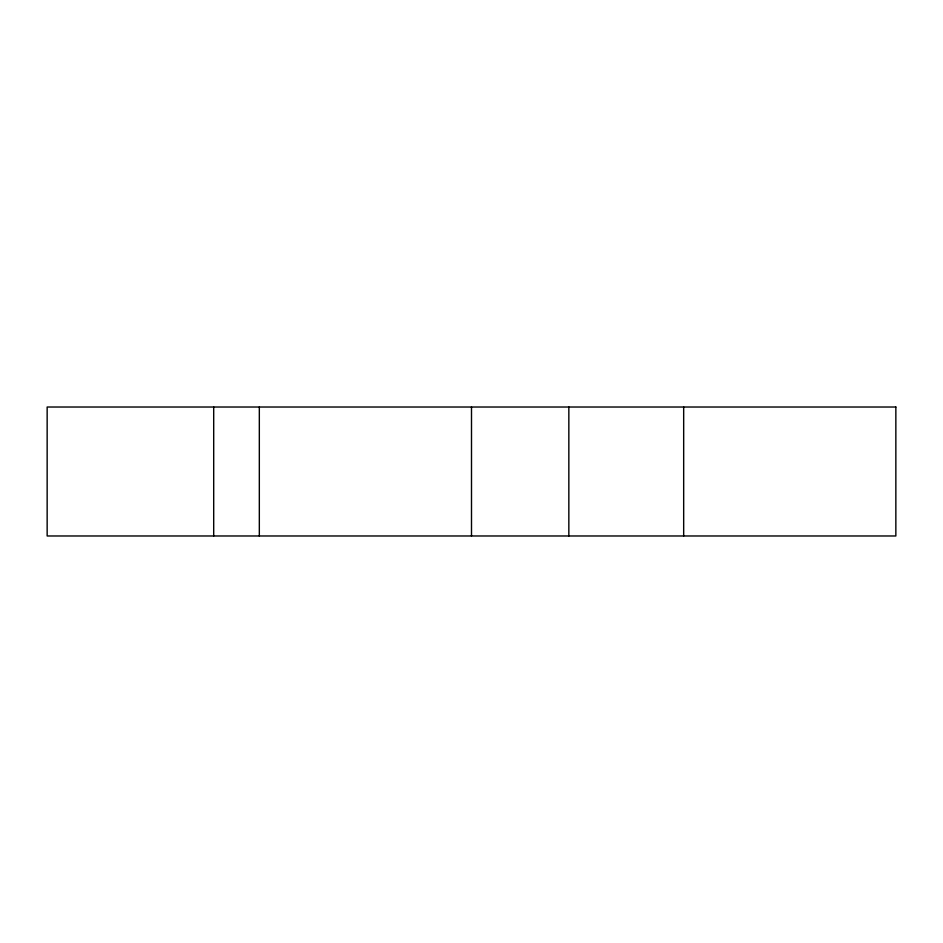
<?xml version="1.0" encoding="UTF-8"?>
<svg xmlns="http://www.w3.org/2000/svg" width="943" height="943" viewBox="0 0 943 943"><rect width="100%" height="100%" fill="white"/><g stroke="black" fill="none" stroke-linecap="round" stroke-linejoin="round"><path stroke-width="1.41" d="M683.675 407.022L683.675 535.978M568.841 407.022L568.841 535.978M471.5 407.022L471.5 535.978M259.325 407.022L259.325 535.978M213.696 407.022L213.696 535.978M895.85 407.022L47.15 407.022L47.15 535.978L895.85 535.978L895.85 407.022"/></g></svg>
